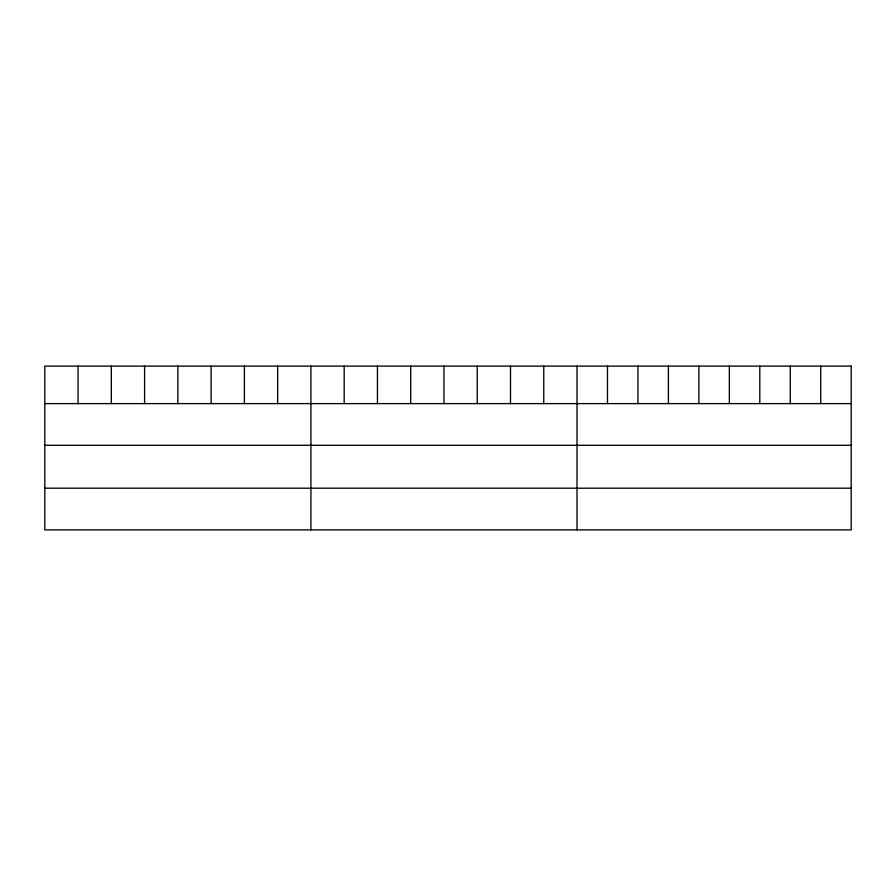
<?xml version="1.0" encoding="UTF-8"?>
<svg xmlns="http://www.w3.org/2000/svg" width="896" height="896" viewBox="0 0 896 896"><rect width="100%" height="100%" fill="white"/><g stroke="black" fill="none" stroke-linecap="round" stroke-linejoin="round"><path stroke-width="1.34" d="M44.8 403.614L851.2 403.614M44.8 445.278L851.2 445.278M44.8 488.208L851.2 488.208M820.736 366.117L820.736 403.614M790.272 366.117L790.272 403.614M759.808 366.117L759.808 403.614M729.344 366.117L729.344 403.614M698.88 366.117L698.88 403.614M668.416 366.117L668.416 403.614M637.952 366.117L637.952 403.614M607.488 366.117L607.488 403.614M577.024 366.117L577.024 529.883M543.76 366.117L543.76 403.614M510.496 366.117L510.496 403.614M477.232 366.117L477.232 403.614M443.968 366.117L443.968 403.614M410.704 366.117L410.704 403.614M377.44 366.117L377.44 403.614M344.176 366.117L344.176 403.614M310.912 366.117L310.912 529.883M277.648 366.117L277.648 403.614M244.384 366.117L244.384 403.614M211.12 366.117L211.12 403.614M177.856 366.117L177.856 403.614M144.592 366.117L144.592 403.614M111.328 366.117L111.328 403.614M78.064 366.117L78.064 403.614M851.2 366.117L44.8 366.117L44.8 529.883L851.2 529.883L851.2 366.117"/></g></svg>
